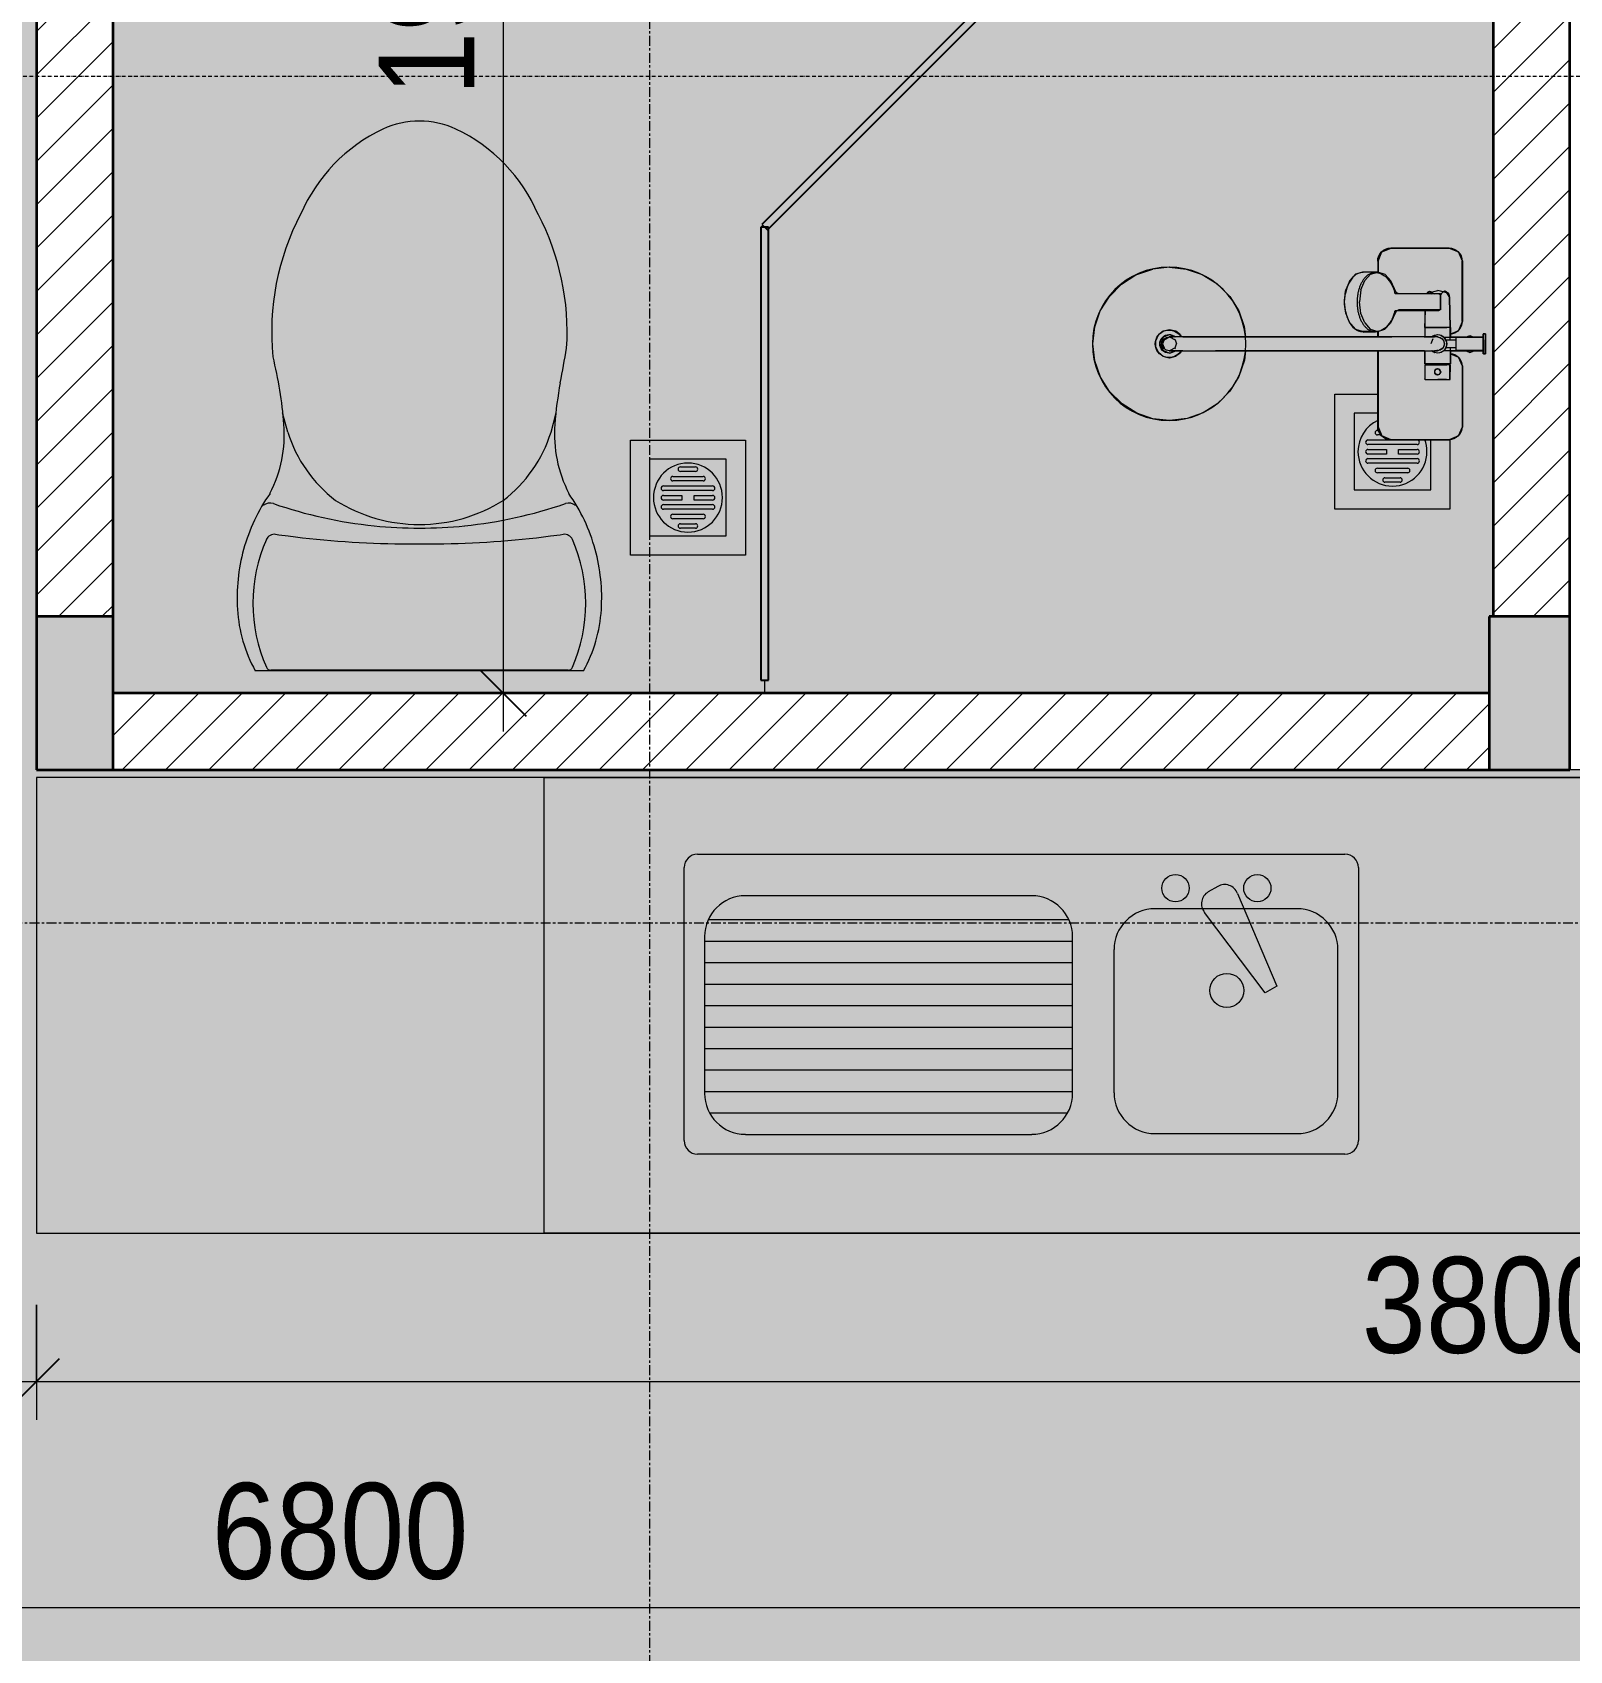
# Model space of a CAD drawing. Header units: millimetres. Extents: x 31157 to 224036, y 218 to 80529.
# Drawn here: x 38047 to 40053, y 72088 to 74199 of the extents above; entities that cross this region are included whole.
import ezdxf

# ---------------------------------------------------------------- set-up
doc = ezdxf.new("R2010")
doc.units = ezdxf.units.MM
doc.linetypes.add('Dash Dot 3_16_', pattern=[7.9375, 4.7625, -1.5875, 0, -1.5875])
doc.linetypes.add('Grid Line', pattern=[22.225, 12.7, -3.175, 3.175, -3.175])
for name, color, linetype, lineweight in [('0-1', 7, 'Continuous', 5), ('A-ANNO-DIMS', 211, 'Continuous', 9), ('A-ANNO-DIMS-50', 211, 'Continuous', 9), ('A-DETL-GENF-1', 7, 'Continuous', 18), ('A-DETL-GENF-5', 9, 'Continuous', 18), ('A-DETL-MEDM', 33, 'Continuous', 35), ('A-DETL-THIN', 151, 'Continuous', 18), ('A-FLOR-2', 7, 'Continuous', 18), ('A-GLAZ-CURT', 52, 'Continuous', 18), ('A-GLAZ-CURT-1', 90, 'Continuous', 25), ('A-WALL-6', 250, 'Continuous', 35), ('A-WALL-PATT-1', 9, 'Continuous', 18), ('G-ANNO-SYMB-1', 111, 'Dash Dot 3_16_', 18), ('I-FURN', 30, 'Continuous', 18), ('I-FURN-2', 253, 'Continuous', 18), ('M-EQPM', 50, 'Continuous', 18), ('M-EQPM-2', 7, 'Continuous', 18), ('P-SANR-FIXT', 6, 'Continuous', 18), ('P-SANR-FIXT-1', 253, 'Continuous', 18), ('S-GRID-1', 1, 'Grid Line', 9)]:
    doc.layers.add(name, color=color, linetype=linetype, lineweight=lineweight)
doc.styles.add('UTM Avo', font='', dxfattribs={"width": 0.9, "height": 125})
doc.styles.get('UTM Avo').set_extended_font_data('UTM Avo')
doc.dimstyles.new('1_Dim_chi_tiet_2_5', dxfattribs={"dimscale": 304.8, "dimtxt": 124.912619, "dimasz": 0.19685, "dimexe": 0.164042, "dimexo": 0.0625, "dimgap": 0.016404, "dimtad": 1, "dimdec": 0, "dimrnd": 5, "dimzin": 0, "dimdsep": 46, "dimtxsty": 'UTM Avo', "dimblk1": 'OBLIQUE', "dimblk2": 'OBLIQUE', "dimsah": 1, "dimcen": 0.09, "dimdle": 0.164042, "dimazin": 0, "dimtfac": 1, "dimtdec": 4, "dimtix": 1, "dimtmove": 0, "dimatfit": 3, "dimfxl": 0.328084, "dimfxlon": 1, "dimtvp": 1, "dimtolj": 1, "dimtzin": 0, "dimarcsym": 2})
pattern_1 = [(45, (0, 0), (-28.284271, 28.284271), [])]

# ---------------------------------------------------------------- blocks, each defined once
blk = doc.blocks.new('TOILET - TOILET-400871-TKCS_CĂN HỘ LOẠI 2 - MẶT BẰNG')
at = {"layer": 'P-SANR-FIXT-1'}
for p, q in [((-171.7, 330.3), (-178.6, 355.5)), ((171.7, 330.3), (178.6, 355.5)), ((214.2, 19), (-214.2, 19)), ((194, 19.9), (-194, 19.9))]:
    blk.add_line(p, q, dxfattribs=at)
for centre, radius, start, end in [((45.1, 528.6), 217.6, 115.2282, 156.7784), ((0, 624.4), 111.7, 64.7718, 115.2282), ((-45.1, 528.6), 217.6, 23.2216, 64.7718), ((137.1, 461.2), 329.8, 152.3122, 185.6513), ((-137.1, 461.2), 329.8, 356.3165, 27.6878), ((-719.2, 297.5), 544.3, 4.5441, 13.9464), ((-1948.3, 805.1), 2171.2, 349.1051, 350.319), ((719.2, 297.5), 544.3, 169.7121, 175.4559), ((-343.5, 327.4), 167.3, 332.62, 4.5441), ((343.5, 327.4), 167.3, 175.4559, 207.38), ((-0.4, 384), 179.5, 197.4036, 232.5964), ((0.4, 384), 179.5, 307.4036, 342.5964), ((-4, 115.7), 233.6, 144.7853, 164.7039), ((-195, 224.1), 13.8, 71.0073, 129.3276), ((0.6, 792.1), 586.9, 251.0073, 264.1678), ((0, 416), 206.1, 237.9268, 270), ((0, 416), 206.1, 270, 302.0732), ((-0.6, 792.1), 586.9, 275.8322, 288.9927), ((195, 224.1), 13.8, 50.6724, 108.9927), ((4, 115.7), 233.6, 15.2961, 35.2147), ((-9.8, 107.2), 207.3, 156.2862, 203.7138), ((-189.1, 185.5), 11.7, 82.4212, 154.5895), ((178.9, 2951.3), 2778.4, 262.4212, 262.7649), ((-14.3, 1400.4), 1215.6, 262.593, 269.6026), ((0, 786.7), 581.5, 264.1678, 275.8322), ((14.3, 1400.4), 1215.6, 270.3974, 277.407), ((-178.9, 2951.3), 2778.4, 277.2351, 277.5788), ((189.1, 185.5), 11.7, 25.4105, 97.5788), ((9.8, 107.2), 207.3, 336.2862, 23.7138), ((1.9, 114.1), 239.7, 164.7039, 183.5487), ((0, 3462.8), 3278, 269.6026, 270.3974), ((-1.9, 114.1), 239.7, 356.4513, 15.2961), ((-46.1, 111.1), 191.6, 183.5487, 208.7191), ((46.1, 111.1), 191.6, 331.2809, 356.4513), ((-193.7, 26.4), 6.48, 203.7138, 267.6832), ((193.7, 26.4), 6.48, 272.3168, 336.2862)]:
    blk.add_arc(centre, radius, start, end, dxfattribs=at)
blk = doc.blocks.new('HE BEP A1 - HE BEP A 2-842831-TKCS_CĂN HỘ LOẠI 2 - MẶT BẰNG')
at = {"layer": 'I-FURN'}
for p, q in [((662.4, 594.4), (0, 594.4)), ((0, 594.4), (0, 0)), ((662.4, 0), (662.4, 594.4)), ((662.4, 594.4), (3700, 594.4)), ((662.4, 0), (662.4, 594.4)), ((862.4, 494.4), (1706.9, 494.4)), ((844.9, 120.7), (844.9, 476.9)), ((1724.4, 476.9), (1724.4, 120.7)), ((1541.1, 452.3), (1528.6, 445.1)), ((1298.3, 440.1), (924.9, 440.1)), ((1644.4, 423.2), (1459, 423.2)), ((1566.6, 443.1), (1618.1, 322.3)), ((876.4, 408.9), (1346.8, 408.9)), ((1602.7, 313.4), (1523.8, 418.4)), ((871.5, 386.8), (871.5, 182.3)), ((871.5, 380.9), (1351.6, 380.9)), ((1351.6, 182.3), (1351.6, 386.8)), ((1405.6, 369.9), (1405.6, 183.2)), ((1697.8, 183.2), (1697.8, 369.9)), ((871.5, 352.9), (1351.6, 352.9)), ((871.5, 324.9), (1351.6, 324.9)), ((1618.1, 322.3), (1602.7, 313.4)), ((871.5, 296.9), (1351.6, 296.9)), ((871.5, 268.9), (1351.6, 268.9)), ((871.5, 240.9), (1351.6, 240.9)), ((871.5, 212.9), (1351.6, 212.9)), ((871.5, 184.9), (1351.6, 184.9)), ((877.9, 156.9), (1345.2, 156.9)), ((924.9, 128.9), (1298.3, 128.9)), ((1459, 129.9), (1644.4, 129.9)), ((1706.9, 103.2), (862.4, 103.2)), ((0, 0), (662.4, 0)), ((3700, 0), (662.4, 0))]:
    blk.add_line(p, q, dxfattribs=at)
for centre, radius in [((1485.9, 449.9), 17.8), ((1592.6, 449.9), 17.8), ((1552.8, 316.6), 22.2)]:
    blk.add_circle(centre, radius, dxfattribs=at)
for centre, radius, start, end in [((862.4, 476.9), 17.5, 90, 180), ((1706.9, 476.9), 17.5, 0, 90), ((1537.5, 429.7), 17.8, 119.9521, 219.4618), ((1549.9, 436.9), 17.8, 20.5379, 119.9521), ((924.9, 386.8), 53.3, 90, 180), ((1298.3, 386.8), 53.3, 360, 90), ((1459, 369.9), 53.3, 90, 180), ((1644.4, 369.9), 53.3, 360, 90), ((924.9, 182.3), 53.3, 180, 270), ((1298.3, 182.3), 53.3, 270, 360), ((1459, 183.2), 53.3, 180, 270), ((1644.4, 183.2), 53.3, 270, 360), ((862.4, 120.7), 17.5, 180, 270), ((1706.9, 120.7), 17.5, 270, 360)]:
    blk.add_arc(centre, radius, start, end, dxfattribs=at)
at = {"layer": 'I-FURN-2'}
for p, q in [((3700, 594.4), (0, 594.4)), ((0, 594.4), (0, 0)), ((0, 0), (3700, 0))]:
    blk.add_line(p, q, dxfattribs=at)
blk = doc.blocks.new('93925000_0001 - 93925000_top_dwg_93925000_T-348115-TKCS_CĂN HỘ LOẠI 2 - MẶT BẰNG')
at = {"layer": 'P-SANR-FIXT'}
for p, q in [((-29.3, -30.4), (-108, -30.4)), ((29.3, -30.4), (108, -30.4)), ((-125, -47.4), (-125, -123.4)), ((-46.3, -78.4), (-46.3, -46.7)), ((-27.2, -47.1), (-26.1, -47.1)), ((-9, -412.5), (-9, -62.5)), ((9, -62.5), (9, -412.5)), ((21.5, -45.9), (60.6, -46.7)), ((125, -47.4), (125, -123.4)), ((-27.2, -77.9), (-26.1, -77.9)), ((43, -78.7), (21.5, -79.2)), ((43, -64.7), (43, -117.7)), ((65.8, -117.7), (65.8, -64.7)), ((42.7, -117.9), (42.7, -117.9)), ((43.2, -117.6), (43.2, -117.5)), ((65.6, -117.5), (65.6, -117.6)), ((66.1, -117.9), (66.1, -117.9)), ((-108, -140.4), (-9, -140.4)), ((9, -140.4), (16.1, -140.4)), ((15.4, -159.1), (15.8, -143.3)), ((108, -140.4), (92.7, -140.4)), ((93, -143.3), (93.4, -159.1))]:
    blk.add_line(p, q, dxfattribs=at)
at = {"layer": 'P-SANR-FIXT', "flags": 128}
for points in [[(-45.8, -46.1), (-27.2, -46.1), (-27.2, -78.9), (-45.8, -78.9)], [(-26.1, -46), (-26.1, -78.9), (-9, -79)], [(21.5, -47.4), (21.5, -79.1), (9, -79)]]:
    blk.add_lwpolyline(points, dxfattribs=at)
at = {"layer": 'P-SANR-FIXT'}
for centre, radius in [((-36.5, -62.5), 3.95), ((0, -412.5), 100)]:
    blk.add_circle(centre, radius, dxfattribs=at)
for centre, radius, start, end in [((-108, -47.4), 17, 90, 180), ((-29.3, -47.4), 17, 4.7626, 90), ((29.3, -47.4), 17, 90, 175.2374), ((108, -47.4), 17, 360, 90), ((-45.8, -46.6), 0.5, 90, 180), ((0, -62.5), 12, 318.5904, 221.4096), ((0, -62.5), 9, 90, 180.0008), ((0, -62.5), 9, 360, 90), ((45.7, -61.8), 2.59, 155.1929, 175.7071), ((45.9, -61.8), 2.75, 130.8294, 155.1929), ((46.1, -62.1), 3.08, 110.5459, 130.8294), ((54.4, -334.8), 275.9, 88.2683, 91.7343), ((59.7, -57.1), 10.5, 38.6491, 85.492), ((-11.1, -67.1), 76.9, 1.7693, 4.1075), ((-45.8, -78.4), 0.5, 180, 270), ((65.2, -72.4), 3.46, 323.2522, 79.3541), ((-108, -123.4), 17, 180, 270), ((46.2, -152), 33.2, 130.0223, 134.7808), ((47.7, -153.8), 35.5, 125.4414, 130.0144), ((49.9, -156.8), 39.2, 121.1773, 125.4365), ((50.6, -157.9), 40.5, 119.697, 121.1761), ((51, -158.7), 41.5, 117.0276, 119.7085), ((52.2, -161.1), 44.1, 113.3199, 117.0258), ((51.7, -159.9), 42.8, 109.7779, 113.2977), ((52.5, -162.2), 45.2, 106.1472, 109.7766), ((53.2, -164.5), 47.7, 103.9355, 106.1665), ((39.1, -108.2), 10.4, 284.3956, 285.5116), ((40.8, -114.2), 4.19, 285.5116, 289.9665), ((40.2, -112.5), 6, 289.9665, 292.7061), ((41.4, -115.3), 2.96, 292.7061, 296.5405), ((41.3, -115.1), 3.16, 296.9591, 300.8286), ((41.8, -115.8), 2.26, 300.8286, 305.287), ((42.1, -116.4), 1.64, 305.287, 309.9326), ((42.6, -116.9), 0.906, 309.9326, 315.24), ((66.5, -116.6), 1.39, 229.6335, 235.1234), ((66.3, -116.8), 1.08, 225.1702, 229.6335), ((67.3, -115.4), 2.79, 235.1234, 238.7439), ((67.2, -115.6), 2.6, 238.7439, 243.4573), ((67.8, -114.4), 3.89, 243.9189, 246.8313), ((68.1, -113.8), 4.52, 246.843, 250.4792), ((68.3, -113.2), 5.24, 250.478, 254.0406), ((68.5, -112.7), 5.75, 254.0357, 256.0561), ((55.4, -165.2), 48.4, 73.8659, 76.0481), ((56.2, -162.4), 45.5, 70.241, 73.86), ((57.4, -159.2), 42.1, 66.6693, 70.2637), ((56.5, -161.3), 44.3, 62.9815, 66.6728), ((58, -158.4), 41.1, 60.2783, 62.9855), ((57.7, -158.9), 41.7, 58.8444, 60.2824), ((59.2, -156.4), 38.7, 54.5377, 58.8482), ((60.9, -154), 35.8, 50.0034, 54.5405), ((62.8, -151.7), 32.8, 45.1921, 50.0042), ((108, -123.4), 17, 270, 360), ((32.6, -143.6), 16.9, 172.414, 179.1297), ((33.7, -143.7), 17.9, 164.9525, 172.4168), ((35.2, -144.2), 19.5, 157.9614, 164.9563), ((37.1, -144.9), 21.6, 151.4775, 157.9654), ((39.3, -146.1), 24, 145.4892, 151.4815), ((41.5, -147.6), 26.8, 139.9517, 145.4927), ((43.6, -149.4), 29.5, 134.7867, 139.9744), ((65, -149.6), 29.8, 40.0487, 45.1896), ((87.6, -128.4), 1.5, 180, 187.5386), ((87.6, -128.4), 1.5, 258.6057, 270), ((67.2, -147.7), 26.8, 34.5125, 40.0422), ((69.4, -146.2), 24.2, 28.5363, 34.4919), ((73.8, -143.9), 19.2, 21.6374, 28.9183), ((71.2, -145), 22.1, 15.4436, 21.6374), ((76.8, -143.4), 16.2, 7.1859, 15.4436), ((73.9, -143.8), 19.1, 1.2699, 7.1859), ((32.7, -159), 17.3, 181.3198, 222.2619), ((76, -159), 17.4, 317.3098, 358.6393), ((54.2, -123), 60.6, 259.1395, 270.1494), ((54.2, -119.5), 64.1, 270.1494, 280.3637), ((0, -412.5), 18, 120.2491, 59.7509), ((0, -412.5), 12.2, 137.7946, 42.2054), ((0, -412.5), 9, 180, 0)]:
    blk.add_arc(centre, radius, start, end, dxfattribs=at)
for points, degree in [([(-12.9, 0), (-12.9, -1.5), (-12.9, -3)], 2), ([(12.9, 0), (0, 0), (-12.8, 0)], 2), ([(12.8, 0), (12.9, 0), (12.9, 0)], 2), ([(12.9, 0), (12.9, -1.5), (12.9, -3)], 2), ([(-12.9, -3), (0, -3), (12.8, -3)], 2), ([(-12.8, -3), (-12.9, -3), (-12.9, -3)], 2), ([(-8.5, -3.8), (-8.5, -20.9), (-8.5, -38)], 2), ([(8.5, -3.8), (8.5, -20.9), (8.5, -38)], 2), ([(-8.5, -38), (0, -38), (8.5, -38)], 2), ([(-5, -38), (-5, -44.8), (-5, -51.6)], 2), ([(5, -38), (5, -44.8), (5, -51.6)], 2), ([(-5, -46), (-15.5, -46), (-26.1, -46)], 2), ([(5, -46), (13.3, -46), (21.5, -46)], 2), ([(43.2, -61.6), (43.1, -62.2), (43.3, -62.8), (43, -63.5), (43, -64.1), (43, -64.7)], 5), ([(46.1, -59), (45.8, -59), (45.6, -59), (45.4, -59.1), (45.2, -59.1), (45, -59.2)], 5), ([(65.6, -61.6), (65.6, -60.8), (65.5, -60), (64.3, -59), (63.5, -59), (62.7, -59)], 5), ([(42.8, -182.5), (33, -180.6), (24.7, -176.4), (19.9, -170.7)], 3), ([(88.8, -170.8), (83.9, -176.5), (75.6, -180.7), (65.8, -182.5)], 3)]:
    blk.add_open_spline(points, degree=degree, dxfattribs=at)
for points, weights in [([(-9.3, -3), (-8.5, -3), (-8.5, -3.8)], [1, 0.707106775639, 1]), ([(9.3, -3), (8.5, -3), (8.5, -3.8)], [1, 0.707106765177, 1]), ([(21.5, -45.9), (21.5, -45.7), (21.5, -47.4)], [0.874147445041, 0.908470869121, 1]), ([(67.9, -74.4), (66.9, -75.7), (65.8, -76.4)], [1, 0.991614392871, 1]), ([(54.4, -167.3), (15.8, -167.3), (15.8, -143.6)], [1, 0.707106781187, 1]), ([(93, -143.6), (93, -167.3), (54.4, -167.3)], [1, 0.707106781187, 1])]:
    blk.add_rational_spline(points, weights, degree=2, dxfattribs=at)
blk.add_open_spline([(68, -50.6), (68.4, -51.1), (68.6, -51.7), (68.7, -53.5), (68.2, -54.7), (66.1, -57), (64.6, -58.1), (62.7, -59)], degree=3, knots=[0.3623591, 0.3623591, 0.3623591, 0.3623591, 0.4991435, 0.4991435, 0.7494159, 0.7494159, 0.9564651, 0.9564651, 0.9564651, 0.9564651], dxfattribs=at)
blk = doc.blocks.new('93925000_0001 - 93925000_top_dwg-348114-TKCS_CĂN HỘ LOẠI 2 - MẶT BẰNG')
blk.add_blockref('93925000_0001 - 93925000_top_dwg_93925000_T-348115-TKCS_CĂN HỘ LOẠI 2 - MẶT BẰNG', (0, 0))
blk = doc.blocks.new('93925000_0001 - 93925000_3D_low_dwg-V6-TKCS_CĂN HỘ LOẠI 2 - MẶT BẰNG')
at = {"layer": 'P-SANR-FIXT'}
for p, q in [((-13, 0.4), (-12.1, 0.4)), ((-13, -2.4), (-13, 0.4)), ((-12.1, 0.4), (-9.1, 0.4)), ((-9.1, 0.4), (-5, 0.4)), ((-5, 0.4), (0, 0.4)), ((0, 0.4), (5.1, 0.4)), ((5.1, 0.4), (9, 0.4)), ((9, 0.4), (12, 0.4)), ((12, 0.4), (13, 0.4)), ((13, -2.4), (13, 0.4)), ((-12.1, -2.4), (-13, -2.4)), ((-9.1, -2.4), (-12.1, -2.4)), ((-11.1, -20.1), (-8.9, -14.6)), ((-8.9, -25.2), (-11.1, -20.1)), ((-5, -2.4), (-9.1, -2.4)), ((-8.9, -45.6), (-8.9, -2.4)), ((-8.5, -53.6), (-8.5, -2.4)), ((0, -2.4), (-5, -2.4)), ((5.1, -2.4), (0, -2.4)), ((5.1, -2.4), (9, -2.4)), ((8.5, -2.4), (8.5, -53.6)), ((8.9, -2.4), (8.9, -45.6)), ((11.1, -20.1), (8.9, -15)), ((8.9, -25.6), (11.1, -20.1)), ((9, -2.4), (12, -2.4)), ((12, -2.4), (13, -2.4)), ((13, -2.4), (12, -2.4)), ((-125, -47), (-120, -35)), ((-120, -35), (-125, -47)), ((-120, -35), (-108, -30)), ((-108, -30), (-120, -35)), ((-108, -30), (-29.2, -30)), ((-29.2, -30), (-108, -30)), ((-29.2, -30), (-17.2, -35)), ((-17.2, -35), (-29.2, -30)), ((-17.2, -35), (-12.8, -45.6)), ((-12.8, -45.6), (-17.2, -35)), ((17.2, -35), (12.8, -45.6)), ((12.8, -45.6), (17.2, -35)), ((17.2, -35), (29.2, -30)), ((17.2, -35), (29.2, -30)), ((29.2, -30), (108, -30)), ((108, -30), (29.2, -30)), ((108, -30), (120, -35)), ((120, -35), (108, -30)), ((120, -35), (125, -47)), ((125, -47), (120, -35)), ((-125, -123), (-125, -47)), ((-125, -47), (-125, -123)), ((-46.3, -45.7), (-27.2, -45.6)), ((-46.3, -46.9), (-46.3, -45.7)), ((-46.3, -45.7), (-46.3, -45.8)), ((-46.3, -50.5), (-46.3, -46.9)), ((-46.3, -50.5), (-46.3, -56.1)), ((-46.3, -56.1), (-46.3, -62.1)), ((-46.3, -68.1), (-46.3, -62.1)), ((-40.5, -62.1), (-39.4, -59.4)), ((-40.5, -62.1), (-39.3, -64.9)), ((-36.6, -58.1), (-39.4, -59.4)), ((-36.6, -58.1), (-33.6, -59.3)), ((-33.6, -59.3), (-32.5, -62.1)), ((-33.6, -64.8), (-32.5, -62.1)), ((-27.2, -46.8), (-27.2, -45.6)), ((-27.2, -46.8), (-27.2, -50.4)), ((-27.2, -56), (-27.2, -50.4)), ((-27.2, -62.1), (-27.2, -56)), ((-27.2, -68.2), (-27.2, -62.1)), ((-26.1, -46.8), (-26.1, -45.6)), ((-8.5, -45.6), (-26.1, -45.6)), ((-26.1, -46.8), (-26.1, -50.4)), ((-26.1, -56), (-26.1, -50.4)), ((-26.1, -62.1), (-26.1, -56)), ((-26.1, -68.2), (-26.1, -62.1)), ((-11.1, -57.5), (-12, -62.1)), ((-11.2, -57.7), (-12, -62.1)), ((-12, -62.1), (-11.2, -66.5)), ((-12, -62.1), (-11.2, -66.5)), ((-8.5, -53.6), (-11.2, -57.7)), ((-8.5, -53.6), (-11.2, -57.7)), ((-11.1, -57.5), (-11.2, -57.7)), ((-5.4, -54.9), (-9, -62.1)), ((-9, -62.1), (-8.3, -63.4)), ((-9, -62.1), (-9, -66.3)), ((-4.4, -50.9), (-8.5, -53.6)), ((-4.4, -50.9), (-8.5, -53.6)), ((-6.3, -55.7), (-5.4, -54.9)), ((0, -53.1), (-5.4, -54.9)), ((-4.6, -51), (-4.4, -50.9)), ((0, -50.1), (-4.4, -50.9)), ((4.4, -50.9), (0, -50.1)), ((2.5, -54.1), (0, -53.1)), ((4.4, -50.9), (4.6, -51)), ((4.4, -50.9), (8.5, -53.6)), ((4.4, -50.9), (8.5, -53.6)), ((9, -62.1), (6.4, -55.7)), ((21.5, -45.6), (8.5, -45.6)), ((11.1, -57.5), (8.5, -53.6)), ((11.2, -57.7), (8.5, -53.6)), ((11.2, -57.7), (8.5, -53.6)), ((9, -62.1), (9, -66.5)), ((11.1, -57.5), (11.2, -57.7)), ((11.1, -66.7), (12, -62.1)), ((12, -62.1), (11.2, -57.7)), ((12, -62.1), (11.2, -57.7)), ((11.2, -66.5), (12, -62.1)), ((21.5, -45.6), (60.6, -46.1)), ((21.5, -46.8), (21.5, -45.6)), ((21.5, -46.8), (21.5, -50.4)), ((21.5, -56), (21.5, -50.4)), ((21.5, -62.1), (21.5, -56)), ((21.5, -68.2), (21.5, -62.1)), ((44.3, -58.6), (44.2, -112.9)), ((65.4, -58.6), (44.3, -58.6)), ((52.7, -58.6), (54.8, -57.9)), ((54.8, -57.9), (56.9, -58.6)), ((60.6, -46.1), (66.7, -50.3)), ((65.4, -58.6), (65.4, -112.9)), ((66.3, -68.3), (65.8, -62.4)), ((66.7, -50.3), (69.5, -62.1)), ((66.7, -73.9), (69.5, -62.1)), ((125, -47), (125, -123)), ((125, -123), (125, -47)), ((-46.3, -73.7), (-46.3, -68.1)), ((-46.3, -77.3), (-46.3, -73.7)), ((-46.3, -78.5), (-46.3, -77.3)), ((-46.3, -78.5), (-27.2, -78.6)), ((-36.5, -66.1), (-39.3, -64.9)), ((-33.6, -64.8), (-36.5, -66.1)), ((-27.2, -73.8), (-27.2, -68.2)), ((-27.2, -77.4), (-27.2, -73.8)), ((-27.2, -78.6), (-27.2, -77.4)), ((-26.1, -73.8), (-26.1, -68.2)), ((-26.1, -77.4), (-26.1, -73.8)), ((-26.1, -78.6), (-26.1, -77.4)), ((-26.1, -78.6), (-9, -78.6)), ((-11.1, -66.7), (-11.2, -66.5)), ((-11.2, -66.5), (-9, -69.8)), ((-11.1, -66.7), (-9, -69.9)), ((-9, -79.5), (-9, -66.3)), ((-9, -79.5), (-9, -94.5)), ((6.4, -68.5), (0, -71.1)), ((9, -79.6), (9, -66.5)), ((9, -69.8), (11.2, -66.5)), ((9, -69.8), (11.2, -66.5)), ((9, -69.8), (11.1, -66.8)), ((9, -78.6), (21.5, -78.6)), ((9, -79.6), (9, -94.6)), ((11.1, -66.7), (11.2, -66.5)), ((21.5, -73.8), (21.5, -68.2)), ((21.5, -77.4), (21.5, -73.8)), ((21.5, -78.6), (21.5, -77.4)), ((21.5, -78.6), (44.3, -78.3)), ((43.3, -68.3), (43.7, -64)), ((43.3, -68.3), (44.3, -66.3)), ((44.3, -70.3), (43.3, -68.3)), ((66.3, -68.3), (65.4, -66.3)), ((65.4, -70.2), (66.3, -68.3)), ((65.4, -74.7), (66.7, -73.9)), ((-9, -94.5), (-9, -122.1)), ((9, -94.6), (9, -122.1)), ((-120, -135), (-125, -123)), ((-125, -123), (-120, -135)), ((-9, -122.1), (-9, -352.1)), ((9, -352.1), (9, -122.1)), ((27.2, -123.6), (19, -131.1)), ((42.7, -116.4), (27.2, -123.6)), ((44.2, -112.9), (42.7, -116.4)), ((65.4, -112.9), (67, -116.4)), ((67, -116.4), (82.2, -123.4)), ((82.2, -123.4), (90.4, -130.7)), ((125, -123), (120, -135)), ((120, -135), (125, -123)), ((-108, -140), (-120, -135)), ((-120, -135), (-108, -140)), ((-9, -140), (-108, -140)), ((-108, -140), (-9, -140)), ((16.1, -140), (9, -140)), ((9, -140), (16.1, -140)), ((16, -140.4), (19, -131.1)), ((16, -140.4), (16, -160.1)), ((19.3, -150.1), (16, -140.4)), ((90.4, -130.7), (93.7, -140.4)), ((90.7, -149.6), (93.7, -140.4)), ((108, -140), (93.6, -140)), ((93.6, -140), (108, -140)), ((93.7, -140.4), (93.7, -160.1)), ((108, -140), (120, -135)), ((108, -140), (120, -135)), ((16, -160.1), (18.8, -169)), ((19.3, -169.7), (16, -160.1)), ((27.5, -157.3), (19.3, -150.1)), ((27.5, -157.3), (39.8, -162.4)), ((39.8, -162.4), (54.8, -164.2)), ((70.6, -162.2), (54.8, -164.2)), ((70.6, -162.2), (82.5, -157.2)), ((90.7, -149.6), (82.5, -157.2)), ((93.7, -160.1), (90.7, -169.3)), ((25.5, -175.3), (19.3, -169.7)), ((27.2, -176.8), (25.5, -175.3)), ((39.8, -182), (27.5, -177)), ((39.6, -182), (54.8, -183.9)), ((39.8, -182), (54.8, -183.9)), ((54.8, -183.9), (69.9, -181.9)), ((54.8, -183.9), (69.3, -182.2)), ((69.9, -181.9), (69.3, -182.2)), ((69.9, -181.9), (70.6, -181.9)), ((82.5, -176.8), (70.6, -181.9)), ((82.2, -177), (79.6, -178.1)), ((90.7, -169.3), (82.5, -176.8)), ((90.6, -169.4), (88.3, -171.4)), ((-21.4, -314.2), (-42.5, -321.4)), ((-9, -312.8), (-21.4, -314.2)), ((22.5, -314.4), (9, -312.9)), ((43, -321.6), (22.5, -314.4)), ((-61.8, -333.3), (-77.7, -348.9)), ((-42.5, -321.4), (-61.8, -333.3)), ((61.9, -333.3), (43, -321.6)), ((78.8, -350.3), (61.9, -333.3)), ((-77.7, -348.9), (-89.8, -367.9)), ((-9, -374.4), (-9, -352.1)), ((9, -374.3), (9, -352.1)), ((90.5, -369.3), (78.8, -350.3)), ((-89.8, -367.9), (-97.3, -388.9)), ((-9, -394.7), (-9, -374.4)), ((9, -394.5), (9, -374.3)), ((97.6, -390.1), (90.5, -369.3)), ((-97.3, -388.9), (-100, -411.9)), ((-11.8, -397.7), (-16.7, -404)), ((-9, -396.3), (-11.8, -397.7)), ((-9, -394.7), (-9, -407.6)), ((9, -394.5), (9, -407.4)), ((11.7, -397.6), (9, -396.3)), ((11.7, -397.6), (16.7, -403.7)), ((11.7, -397.6), (16.7, -403.7)), ((100, -411.9), (97.6, -390.1)), ((-100, -411.9), (-97.6, -433.8)), ((-16.7, -404), (-18.5, -411.9)), ((-18.5, -411.9), (-18.5, -411.9)), ((-18.5, -411.9), (-16.5, -420.1)), ((-16.5, -420.1), (-11.3, -426.5)), ((-12, -411.9), (-9, -404.4)), ((-8.3, -420.6), (-12, -411.9)), ((-5.4, -404.7), (-9, -411.9)), ((-9, -407.6), (-9, -411.9)), ((-9, -411.9), (-9, -411.9)), ((0, -423.9), (-8.3, -420.6)), ((-5.4, -404.7), (-6.3, -405.5)), ((-5.4, -419.1), (-6.2, -418.4)), ((-5.4, -404.7), (0, -402.9)), ((0, -420.9), (-5.4, -419.1)), ((0, -420.9), (-5.4, -419.1)), ((5.4, -404.7), (0, -402.9)), ((5.4, -419.1), (0, -420.9)), ((5.4, -419.1), (0, -420.9)), ((8.7, -420.2), (0, -423.9)), ((9, -411.9), (5.4, -404.7)), ((5.4, -404.7), (6.2, -405.3)), ((5.4, -419.1), (9, -411.6)), ((5.4, -419.1), (9, -411.9)), ((6.2, -418.4), (5.4, -419.1)), ((8.7, -420.2), (12, -411.9)), ((12, -411.9), (9, -404.9)), ((9, -411.9), (9, -407.4)), ((9, -411.6), (9, -411.9)), ((16.5, -420.1), (11.7, -426.2)), ((18.5, -411.9), (16.5, -420.1)), ((16.7, -403.7), (18.5, -411.9)), ((16.7, -403.7), (18.5, -411.9)), ((18.5, -411.9), (18.5, -411.9)), ((100, -411.9), (97.5, -433.9)), ((-97.6, -433.8), (-90.5, -454.4)), ((-11.3, -426.5), (-3.9, -430)), ((-3.9, -430), (4.1, -429.9)), ((4.1, -429.9), (11.7, -426.2)), ((89.8, -455.8), (97.5, -433.9)), ((-90.5, -454.4), (-78.4, -473.9)), ((78, -474.5), (89.8, -455.8)), ((-78.4, -473.9), (-62.2, -490.2)), ((61.9, -490.4), (78, -474.5)), ((-62.2, -490.2), (-43.5, -501.9)), ((-43.5, -501.9), (-22.2, -509.4)), ((22.1, -509.4), (42.9, -502.2)), ((42.9, -502.2), (61.9, -490.4)), ((-22.2, -509.4), (-0.1, -511.9)), ((-0.1, -511.9), (22.1, -509.4))]:
    blk.add_line(p, q, dxfattribs=at)
blk = doc.blocks.new('93925000_0001 - FMM 93925000-401075-TKCS_CĂN HỘ LOẠI 2 - MẶT BẰNG')
at = {"extrusion": (0, 0, -1), "zscale": -1, "rotation": 180}
for name in ['93925000_0001 - 93925000_top_dwg-348114-TKCS_CĂN HỘ LOẠI 2 - MẶT BẰNG', '93925000_0001 - 93925000_3D_low_dwg-V6-TKCS_CĂN HỘ LOẠI 2 - MẶT BẰNG']:
    blk.add_blockref(name, (0, 0), dxfattribs=at)
blk = doc.blocks.new('THU NUOC - THU NUOC-V8-TKCS_CĂN HỘ LOẠI 2 - MẶT BẰNG')
at = {"layer": 'M-EQPM-2'}
for p, q in [((-66.3, -70.6), (-66.3, 79.4)), ((-66.3, 79.4), (-10.2, 79.4)), ((-10.2, 54.4), (-41.3, 54.4)), ((-41.3, 54.4), (-41.3, -45.6)), ((-11, 32.1), (-8.2, 32.1)), ((-5.8, 26.1), (-11, 26.1)), ((-23.3, 19.6), (40.9, 19.6)), ((40.9, 13.6), (-23.3, 13.6)), ((-23.3, 7.2), (0.7, 7.2)), ((0.7, 1.2), (-23.3, 1.2)), ((0.7, 7.2), (0.7, 1.2)), ((16.7, 1.2), (16.7, 7.2)), ((16.7, 7.2), (40.9, 7.2)), ((40.9, 1.2), (16.7, 1.2)), ((58.7, -45.6), (58.7, 19.9)), ((83.7, 20.3), (83.7, -70.6)), ((-23.3, -4.8), (40.9, -4.8)), ((40.9, -10.8), (-23.3, -10.8)), ((-11, -17.3), (28.5, -17.3)), ((28.5, -23.3), (-11, -23.3)), ((-1.1, -29.6), (18.5, -29.6)), ((18.5, -35.6), (-1.1, -35.6)), ((-41.3, -45.6), (58.7, -45.6)), ((83.7, -70.6), (-66.3, -70.6))]:
    blk.add_line(p, q, dxfattribs=at)
for centre, radius, start, end in [((8.7, 4.4), 45, 115.0825, 180), ((8.7, 4.4), 45, 115.0825, 180), ((-11, 29.1), 3, 90, 270), ((8.7, 4.4), 45, 180, 0), ((8.7, 4.4), 45, 180, 360), ((-23.3, 16.6), 3, 90, 270), ((-23.3, 4.2), 3, 90, 270), ((40.9, 16.6), 3, 270, 90), ((40.9, 4.2), 3, 270, 90), ((8.7, 4.4), 45, 0, 20.2407), ((8.7, 4.4), 45, 360, 20.2407), ((-23.3, -7.8), 3, 90, 270), ((-11, -20.3), 3, 90, 270), ((28.5, -20.3), 3, 270, 90), ((40.9, -7.8), 3, 270, 90), ((-1.1, -32.6), 3, 90, 270), ((18.5, -32.6), 3, 270, 90)]:
    blk.add_arc(centre, radius, start, end, dxfattribs=at)
blk = doc.blocks.new('THU NUOC - THU NUOC-V7-TKCS_CĂN HỘ LOẠI 2 - MẶT BẰNG')
at = {"layer": 'M-EQPM-2'}
for p, q in [((-66.3, -70.6), (-66.3, 79.4)), ((-66.3, 79.4), (83.7, 79.4)), ((83.7, 79.4), (83.7, -70.6)), ((58.7, 54.4), (-41.3, 54.4)), ((-41.3, 54.4), (-41.3, -45.6)), ((-1.1, 44.5), (18.5, 44.5)), ((58.7, -45.6), (58.7, 54.4)), ((-11, 32.1), (28.5, 32.1)), ((28.5, 26.1), (-11, 26.1)), ((18.5, 38.5), (-1.1, 38.5)), ((-23.3, 19.6), (40.9, 19.6)), ((40.9, 13.6), (-23.3, 13.6)), ((-23.3, 7.2), (0.7, 7.2)), ((0.7, 1.2), (-23.3, 1.2)), ((0.7, 7.2), (0.7, 1.2)), ((16.7, 1.2), (16.7, 7.2)), ((16.7, 7.2), (40.9, 7.2)), ((40.9, 1.2), (16.7, 1.2)), ((-23.3, -4.8), (40.9, -4.8)), ((40.9, -10.8), (-23.3, -10.8)), ((-11, -17.3), (28.5, -17.3)), ((28.5, -23.3), (-11, -23.3)), ((-1.1, -29.6), (18.5, -29.6)), ((18.5, -35.6), (-1.1, -35.6)), ((-41.3, -45.6), (58.7, -45.6)), ((83.7, -70.6), (-66.3, -70.6))]:
    blk.add_line(p, q, dxfattribs=at)
for centre, radius, start, end in [((8.7, 4.4), 45, 0, 180), ((8.7, 4.4), 45, 360, 180), ((-1.1, 41.5), 3, 90, 270), ((18.5, 41.5), 3, 270, 90), ((-11, 29.1), 3, 90, 270), ((28.5, 29.1), 3, 270, 90), ((8.7, 4.4), 45, 180, 0), ((8.7, 4.4), 45, 180, 360), ((-23.3, 16.6), 3, 90, 270), ((-23.3, 4.2), 3, 90, 270), ((40.9, 16.6), 3, 270, 90), ((40.9, 4.2), 3, 270, 90), ((-23.3, -7.8), 3, 90, 270), ((-11, -20.3), 3, 90, 270), ((28.5, -20.3), 3, 270, 90), ((40.9, -7.8), 3, 270, 90), ((-1.1, -32.6), 3, 90, 270), ((18.5, -32.6), 3, 270, 90)]:
    blk.add_arc(centre, radius, start, end, dxfattribs=at)
blk = doc.blocks.new('System Panel - Glazed-850628-TKCS_CĂN HỘ LOẠI 2 - MẶT BẰNG')
at = {"layer": 'A-GLAZ-CURT-1'}
for p, q in [((295.3, 5), (-295.3, 5)), ((-295.3, 5), (-295.3, -5)), ((295.3, -5), (295.3, 5)), ((-295.3, -5), (295.3, -5))]:
    blk.add_line(p, q, dxfattribs=at)
blk = doc.blocks.new('System Panel - Glazed-850629-TKCS_CĂN HỘ LOẠI 2 - MẶT BẰNG')
at = {"layer": 'A-GLAZ-CURT-1'}
for p, q in [((316.6, 5), (-316.6, 5)), ((-316.6, 5), (-316.6, -5)), ((316.6, -5), (316.6, 5)), ((-316.6, -5), (316.6, -5))]:
    blk.add_line(p, q, dxfattribs=at)
blk = doc.blocks.new('NCV_TKTC_TANG 1_rvt-1-TKCS_CĂN HỘ LOẠI 2 - MẶT BẰNG')
at = {"layer": 'A-WALL-PATT-1'}
h = blk.add_hatch(dxfattribs=at)
h.set_pattern_fill('FP_1', color=256, style=0, pattern_type=2)
h.set_pattern_definition(pattern_1)
h.paths.add_polyline_path([(38084.6, 73436.9), (38152.6, 73436.9), (38152.6, 74337), (38052.6, 74337), (38052.6, 73436.9)])
h.paths.add_polyline_path([(38052.6, 75137), (38152.6, 75137), (38152.6, 75437), (38052.6, 75437), (38052.6, 75142.4)])
h = blk.add_hatch(dxfattribs=at)
h.set_pattern_fill('FP_1', color=256, style=0, pattern_type=2)
h.set_pattern_definition(pattern_1)
h.paths.add_polyline_path([(40052.6, 73436.9), (40052.6, 75236.9), (39952.6, 75236.9), (39952.6, 73436.9)])
h = blk.add_hatch(dxfattribs=at)
h.set_pattern_fill('FP_1', color=256, style=0, pattern_type=2)
h.set_pattern_definition(pattern_1)
h.paths.add_polyline_path([(39017.4, 73236.9), (39947.6, 73236.9), (39947.6, 73336.9), (38152.6, 73336.9), (38152.6, 73236.9), (39002.6, 73236.9)])
at = {"layer": 'A-FLOR-2'}
blk.add_line((39002.6, 73336.9), (39002.6, 73353.9), dxfattribs=at)
at = {"layer": 'A-WALL-6'}
for p, q in [((39952.6, 75236.9), (39952.6, 73436.9)), ((40052.6, 73436.9), (40052.6, 75236.9)), ((38052.6, 74337), (38052.6, 73436.9)), ((38152.6, 73436.9), (38152.6, 74337)), ((39947.6, 73336.9), (38152.6, 73336.9)), ((38152.6, 73236.9), (39947.6, 73236.9))]:
    blk.add_line(p, q, dxfattribs=at)
at = {"layer": 'A-GLAZ-CURT'}
for name, p, rotation in [('System Panel - Glazed-850629-TKCS_CĂN HỘ LOẠI 2 - MẶT BẰNG', (39226.4, 74168.5), 44.99999999999893), ('System Panel - Glazed-850628-TKCS_CĂN HỘ LOẠI 2 - MẶT BẰNG', (39002.6, 73649.3), 89.99999999999919)]:
    blk.add_blockref(name, p, dxfattribs=dict(at, rotation=rotation))
at = {"layer": 'I-FURN'}
blk.add_blockref('HE BEP A1 - HE BEP A 2-842831-TKCS_CĂN HỘ LOẠI 2 - MẶT BẰNG', (38052.6, 72632.6), dxfattribs=at)
at = {"layer": 'M-EQPM'}
for name, p in [('THU NUOC - THU NUOC-V8-TKCS_CĂN HỘ LOẠI 2 - MẶT BẰNG', (39812.8, 73647.5)), ('THU NUOC - THU NUOC-V7-TKCS_CĂN HỘ LOẠI 2 - MẶT BẰNG', (38893.8, 73587.5))]:
    blk.add_blockref(name, p, dxfattribs=at)
at = {"layer": 'P-SANR-FIXT'}
blk.add_blockref('TOILET - TOILET-400871-TKCS_CĂN HỘ LOẠI 2 - MẶT BẰNG', (38552.2, 73346.9), dxfattribs=at)
at = {"layer": 'P-SANR-FIXT', "rotation": 89.9999999999997}
blk.add_blockref('93925000_0001 - FMM 93925000-401075-TKCS_CĂN HỘ LOẠI 2 - MẶT BẰNG', (39942.6, 73792.4), dxfattribs=at)
blk = doc.blocks.new('DIMBLOCK3-TKCS_CĂN HỘ LOẠI 2 - MẶT BẰNG')
at = {"layer": 'A-ANNO-DIMS-50'}
for p, q in [((38661.4, 75286.9), (38661.4, 73286.9)), ((38761.4, 75236.9), (38611.4, 75236.9)), ((38661.4, 75236.9), (38761.4, 75236.9)), ((38761.4, 73336.9), (38611.4, 73336.9)), ((38661.4, 73336.9), (38761.4, 73336.9))]:
    blk.add_line(p, q, dxfattribs=at)
at = {"layer": 'A-ANNO-DIMS-50', "lineweight": 25}
for p, q in [((38661.4, 75236.9), (38631.4, 75266.9)), ((38661.4, 75236.9), (38691.4, 75206.9)), ((38661.4, 73336.9), (38631.4, 73366.9)), ((38661.4, 73336.9), (38691.4, 73306.9))]:
    blk.add_line(p, q, dxfattribs=at)
at = {"layer": 'A-ANNO-DIMS-50', "color": 0, "insert": (38499, 74115.8), "char_height": 125, "width": 410.824, "attachment_point": 1, "rotation": 90, "line_spacing_factor": 1.110334, "style": 'UTM Avo'}
blk.add_mtext('1900', dxfattribs=at)
blk = doc.blocks.new('_Oblique')
at = {"color": 0, "linetype": 'ByBlock', "lineweight": -2}
blk.add_line((-0.5, -0.5), (0.5, 0.5), dxfattribs=at)
blk = doc.blocks.new('DIMBLOCK40-TKCS_CĂN HỘ LOẠI 2 - MẶT BẰNG')
at = {"layer": 'A-ANNO-DIMS-50'}
for p, q in [((35052.6, 72244.5), (35052.6, 72094.5)), ((35052.6, 72144.5), (35052.6, 72244.5)), ((41852.6, 72244.5), (41852.6, 72094.5)), ((41852.6, 72144.5), (41852.6, 72244.5)), ((35002.6, 72144.5), (41902.6, 72144.5))]:
    blk.add_line(p, q, dxfattribs=at)
at = {"layer": 'A-ANNO-DIMS-50', "lineweight": 25}
for p, q in [((35052.6, 72144.5), (35082.6, 72174.5)), ((41852.6, 72144.5), (41882.6, 72174.5)), ((35052.6, 72144.5), (35022.6, 72114.5)), ((41852.6, 72144.5), (41822.6, 72114.5))]:
    blk.add_line(p, q, dxfattribs=at)
at = {"layer": 'A-ANNO-DIMS-50', "color": 0, "insert": (38281.4, 72306.9), "char_height": 125, "width": 410.824, "attachment_point": 1, "line_spacing_factor": 1.110334, "style": 'UTM Avo'}
blk.add_mtext('6800', dxfattribs=at)
blk = doc.blocks.new('DIMBLOCK42-TKCS_CĂN HỘ LOẠI 2 - MẶT BẰNG')
at = {"layer": 'A-ANNO-DIMS-50'}
for p, q in [((37052.6, 72539.3), (37052.6, 72389.3)), ((37052.6, 72439.3), (37052.6, 72539.3)), ((38052.6, 72539.3), (38052.6, 72389.3)), ((38052.6, 72439.3), (38052.6, 72539.3)), ((37052.6, 72439.3), (38052.6, 72439.3))]:
    blk.add_line(p, q, dxfattribs=at)
at = {"layer": 'A-ANNO-DIMS-50', "lineweight": 25}
for p, q in [((37052.6, 72439.3), (37082.6, 72469.3)), ((38052.6, 72439.3), (38082.6, 72469.3)), ((37052.6, 72439.3), (37022.6, 72409.3)), ((38052.6, 72439.3), (38022.6, 72409.3))]:
    blk.add_line(p, q, dxfattribs=at)
at = {"layer": 'A-ANNO-DIMS-50', "color": 0, "insert": (37381.4, 72601.6), "char_height": 125, "width": 410.824, "attachment_point": 1, "line_spacing_factor": 1.110334, "style": 'UTM Avo'}
blk.add_mtext('1000', dxfattribs=at)
blk = doc.blocks.new('DIMBLOCK43-TKCS_CĂN HỘ LOẠI 2 - MẶT BẰNG')
at = {"layer": 'A-ANNO-DIMS-50'}
for p, q in [((38052.6, 72539.3), (38052.6, 72389.3)), ((38052.6, 72439.3), (38052.6, 72539.3)), ((41852.6, 72539.3), (41852.6, 72389.3)), ((41852.6, 72439.3), (41852.6, 72539.3)), ((38052.6, 72439.3), (41902.6, 72439.3))]:
    blk.add_line(p, q, dxfattribs=at)
at = {"layer": 'A-ANNO-DIMS-50', "lineweight": 25}
for p, q in [((38052.6, 72439.3), (38082.6, 72469.3)), ((41852.6, 72439.3), (41882.6, 72469.3)), ((38052.6, 72439.3), (38022.6, 72409.3)), ((41852.6, 72439.3), (41822.6, 72409.3))]:
    blk.add_line(p, q, dxfattribs=at)
at = {"layer": 'A-ANNO-DIMS-50', "color": 0, "insert": (39781.4, 72601.6), "char_height": 125, "width": 410.824, "attachment_point": 1, "line_spacing_factor": 1.110334, "style": 'UTM Avo'}
blk.add_mtext('3800', dxfattribs=at)

msp = doc.modelspace()

# ---------------------------------------------------------------- hatches: boundary and pattern name
at = {"layer": 'A-DETL-GENF-1'}
msp.add_hatch(color=256, dxfattribs=at).paths.add_polyline_path([(39917.6, 70036.9), (41852.6, 70036.9), (41852.5, 73236.9), (38052.6, 73237.3), (38052.1, 76436.9), (37052.6, 76436.9), (37052.3, 73236.9), (35052.6, 73236.9), (35052.6, 70036.9), (37552.6, 70036.9), (37552.7, 70111.9), (38852.6, 70111.7), (38852.7, 70036.9), (39687.4, 70036.9)])
h = msp.add_hatch(color=256, dxfattribs=at)
h.paths.add_polyline_path([(39002.6, 73336.9), (39947.6, 73336.9), (39947.6, 73436.9), (39952.6, 73436.9), (39952.6, 75236.9), (38152.6, 75236.9), (38152.6, 73336.9), (38997.6, 73336.9)])
h.paths.add_polyline_path([(39880.5, 73783.4), (39880.5, 73783.9), (39880.5, 73783.8)])
h.paths.add_polyline_path([(39539.4, 73792.2), (39539.4, 73792.2), (39540.3, 73792.2)])
h.paths.add_polyline_path([(39570.6, 73801.4), (39570.6, 73801.4), (39590.5, 73806)])
at = {"layer": 'A-DETL-GENF-5'}
h = msp.add_hatch(dxfattribs=at)
h.set_pattern_fill('FP_2', color=256, style=0, pattern_type=2)
h.set_pattern_definition([(50, (0, 0), (364.3679, -31.8783), [38.1, -419.1]), (355, (0, 0), (-70.4859, 382.1133), [30.48, -335.28]), (100.451, (30.36, -2.66), (293.885, 350.2334), [32.38, -356.18]), (46.184, (0, 101.6), (542.1585, -84.0858), [57.15, -628.65]), (96.636, (45.2, 94.6), (474.805, 494.8554), [48.57, -534.27]), (351.184, (0, 101.6), (474.8102, 494.85), [45.72, -502.92]), (21, (50.8, 76.2), (303.2285, -204.5305), [38.1, -419.1]), (326, (50.8, 76.2), (123.6039, 368.376), [30.48, -335.28]), (71.451, (76.07, 59.16), (426.8341, 163.8427), [32.38, -356.18]), (37.5, (0, 0), (6.17665, 169.11015), [3.353, -327.863, 3.353, -337.007, -336.55]), (37.5, (0, 0), (6.17665, 169.11015), [-671.576, 3.353, -333.197]), (7.5, (0, 0), (133.63888, 200.3615), [3.353, -190.703, 3.353, -320.243, -128.27]), (7.5, (0, 0), (133.63888, 200.3615), [-517.652, 3.353, -124.917]), (327.5, (-113.28, 0), (271.18182, -11.45836), [3.353, -123.647, 3.353, -392.887, -525.78]), (327.5, (-113.28, 0), (271.18182, -11.45836), [-523.24, 3.353, -522.427]), (317.5, (-164.08, 0), (296.2585, 50.85285), [3.353, -161.747, 3.353, -259.791, -373.38]), (317.5, (-164.08, 0), (296.2585, 50.85285), [-428.244, 3.353, -370.027]), (45, (0, 0), (-125.7236, 125.7236), []), (45, (0, 190.5), (-125.7236, 125.7236), [])])
h.paths.add_polyline_path([(38152.6, 69761.9), (38852.6, 69762.2), (38852.6, 70111.9), (37552.6, 70111.5), (37552.6, 69761.9), (38052.6, 69761.9)])
h.paths.add_polyline_path([(33851.1, 69761.9), (34352.6, 69761.9), (34352.6, 70111.9), (33652.6, 70111.9), (33652.6, 69761.9)])
h.paths.add_polyline_path([(41852.6, 69836.9), (42052.6, 69836.9), (42052.6, 70036.9), (41852.6, 70036.9), (41852.6, 69939.5)])
h.paths.add_polyline_path([(42052.6, 71936.9), (42052.6, 71936.9), (42052.6, 72136.9), (41852.6, 72136.9), (41852.6, 71936.9), (41884.8, 71936.9)])
h.paths.add_polyline_path([(33652.6, 73039), (34352.6, 73039), (34352.6, 73386.9), (33652.6, 73386.9)])
h.paths.add_polyline_path([(40052.6, 73236.9), (40052.6, 73436.9), (39947.6, 73436.9), (39947.6, 73236.9), (40000.4, 73236.9)])
h.paths.add_polyline_path([(36952.6, 73236.9), (37052.6, 73236.9), (37052.6, 73436.9), (36952.6, 73436.9), (36952.6, 73336.9)])
h.paths.add_polyline_path([(38052.6, 73236.9), (38152.6, 73236.9), (38152.6, 73436.9), (38052.6, 73436.9), (38052.6, 73336.9)])
h.paths.add_polyline_path([(42652.6, 74516.9), (42652.6, 74916.9), (42452.6, 74916.9), (42452.6, 74516.9)])
h.paths.add_polyline_path([(36952.6, 76336.9), (37052.6, 76336.9), (37052.6, 76536.9), (36952.6, 76536.9), (36952.6, 76436.9)])
h.paths.add_polyline_path([(33852.6, 76336.9), (33852.6, 76536.9), (33652.6, 76536.9), (33652.6, 76336.9)])
h.paths.add_polyline_path([(38052.6, 76342), (38152.6, 76342), (38152.6, 76536.9), (38052.6, 76536.9), (38052.6, 76436.9)])
h.paths.add_polyline_path([(38652.6, 77886.9), (38652.6, 78236.9), (37952.6, 78236.9), (37952.6, 77886.9), (38347.4, 77886.9)])
h.paths.add_polyline_path([(33652.6, 77886.9), (34052.5, 77886.9), (34052.5, 78238.6), (33652.6, 78238.6), (33652.6, 77887)])
h.paths.add_polyline_path([(42452.6, 77936.9), (42652.6, 77936.9), (42652.2, 78638.6), (42252.6, 78638.6), (42252.6, 77936.9), (42442.6, 77936.9)])

# ---------------------------------------------------------------- linework, layer by layer
at = {"layer": 'A-DETL-MEDM'}
for p, q in [((38052.6, 73436.9), (38052.6, 73236.9)), ((38152.6, 73436.9), (38052.6, 73436.9)), ((38152.6, 73236.9), (38152.6, 73436.9)), ((39947.6, 73436.9), (39947.6, 73236.9)), ((40052.6, 73436.9), (39947.6, 73436.9)), ((40052.6, 73236.9), (40052.6, 73436.9)), ((38052.6, 73236.9), (38152.6, 73236.9)), ((39947.6, 73236.9), (40052.6, 73236.9))]:
    msp.add_line(p, q, dxfattribs=at)
at = {"layer": 'A-DETL-THIN'}
for p, q in [((38052.6, 73436.9), (38052.6, 76342)), ((38152.6, 75236.9), (38152.6, 73436.9)), ((39952.6, 73436.9), (39952.6, 75236.9)), ((38152.6, 73336.9), (39947.6, 73336.9)), ((41852.6, 73236.9), (38052.6, 73236.9))]:
    msp.add_line(p, q, dxfattribs=at)
at = {"layer": 'G-ANNO-SYMB-1'}
msp.add_line((44976.7, 74141.1), (31894.4, 74141.1), dxfattribs=at)
at = {"layer": 'S-GRID-1'}
for p, q in [((38852.6, 69558.4), (38852.6, 78399.6)), ((43168.2, 73036.9), (33600, 73036.9))]:
    msp.add_line(p, q, dxfattribs=at)

# ---------------------------------------------------------------- block references
at = {"layer": '0-1'}
msp.add_blockref('NCV_TKTC_TANG 1_rvt-1-TKCS_CĂN HỘ LOẠI 2 - MẶT BẰNG', (0, 0), dxfattribs=at)

# ---------------------------------------------------------------- dimensions: what is measured, and where the dimension line sits
at = {"layer": 'A-ANNO-DIMS'}
dim = msp.add_linear_dim(base=(38661.4, 73336.9), p1=(38761.4, 75236.9), p2=(38761.4, 73336.9), angle=90, dimstyle='1_Dim_chi_tiet_2_5', override={"dimpost": '<>', "dimfxl": 1900}, dxfattribs=at)
dim.commit()
dim.dimension.update_dxf_attribs({"geometry": 'DIMBLOCK3-TKCS_CĂN HỘ LOẠI 2 - MẶT BẰNG', "text_midpoint": (38591.7, 74286.9)})
for base, p1, p2, override, picture, middle in [((38052.6, 72439.3), (37052.6, 72539.3), (38052.6, 72539.3), {"dimpost": '<>', "dimfxl": 1000}, 'DIMBLOCK42-TKCS_CĂN HỘ LOẠI 2 - MẶT BẰNG', (37552.6, 72508.9)), ((41852.6, 72439.3), (38052.6, 72539.3), (41852.6, 72539.3), {"dimpost": '<>', "dimfxl": 3800.071331}, 'DIMBLOCK43-TKCS_CĂN HỘ LOẠI 2 - MẶT BẰNG', (39952.6, 72508.9)), ((41852.6, 72144.5), (35052.6, 72244.5), (41852.6, 72244.5), {"dimpost": '<>', "dimfxl": 6800.071331}, 'DIMBLOCK40-TKCS_CĂN HỘ LOẠI 2 - MẶT BẰNG', (38452.6, 72214.2))]:
    dim = msp.add_linear_dim(base=base, p1=p1, p2=p2, dimstyle='1_Dim_chi_tiet_2_5', override=override, dxfattribs=at)
    dim.commit()
    dim.dimension.update_dxf_attribs({"geometry": picture, "text_midpoint": middle})

doc.saveas('drawing.dxf')
